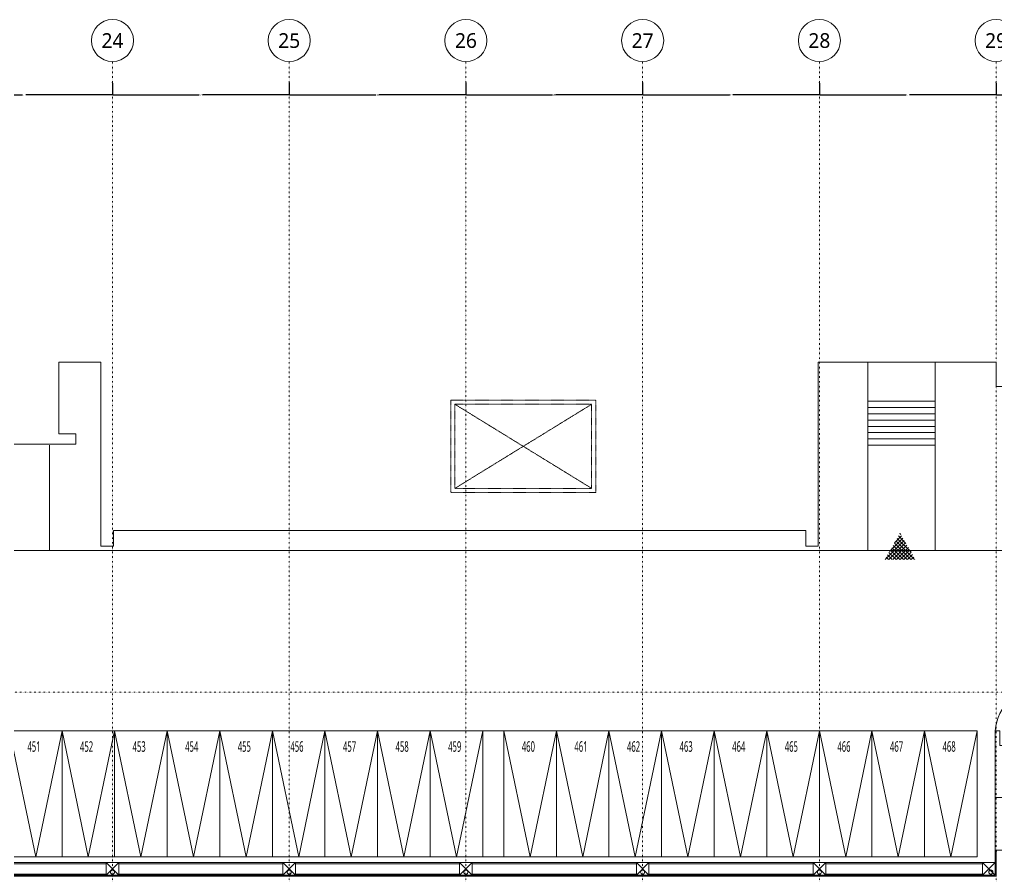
# Model space of a CAD drawing. Extents: x -76427 to 292734, y -42117 to 131250.
# Drawn here: x 197181 to 243618, y 90491 to 131250 of the extents above; entities that cross this region are included whole.
import ezdxf
from ezdxf.enums import TextEntityAlignment as Align

# ---------------------------------------------------------------- set-up
doc = ezdxf.new("R2010")
doc.units = 0
doc.header["$LTSCALE"] = 250
doc.linetypes.add('H12PL1$0$DOTK1', pattern=[0.01, 0.005, -0.005])
doc.linetypes.add('H12PL1$0$JJP_三點線', pattern=[0.9, 0.3, -0.15, 0, -0.15, 0, -0.15, 0, -0.15])
for name, color, linetype in [('H12PL1$0$A-DIM', 252, 'Continuous'), ('H12PL1$0$A-OBJE-MEP', 252, 'Continuous'), ('H12PL1$0$A-WALL-EX', 252, 'Continuous'), ('H12PL1$0$L10_14_DRAN', 252, 'Continuous'), ('H12PL1$0$L10_14_KABE1', 252, 'Continuous'), ('H12PL1$0$L10_14_PKG', 252, 'Continuous'), ('H12PL1$0$L10_14_PKG-NN', 252, 'Continuous'), ('H12PL1$0$L10_14_SITE', 252, 'Continuous'), ('H12PL1$0$L10_14_SUGATA2', 252, 'Continuous'), ('H12PL1$0$L10_14_SUGATA3', 252, 'Continuous'), ('H12PL1$0$L10_14_SUGATAD', 252, 'Continuous'), ('H12PL1$0$L10_14_TATEYA', 252, 'Continuous'), ('H12PL1$0$S-GRID', 252, 'Continuous')]:
    doc.layers.add(name, color=color, linetype=linetype)
doc.styles.add('H12PL1$0$dim-txt', font='isocp.shx', dxfattribs={"width": 0.7, "bigfont": 'chineset.shx'})
doc.styles.add('H12PL1$0$Standard', font='', dxfattribs={"width": 0.8})
doc.styles.get('H12PL1$0$Standard').set_extended_font_data('Microsoft JhengHei')
doc.dimstyles.new('H12PL1$0$ARCH-dim-200MM', dxfattribs={"dimscale": 200, "dimtxt": 0.3, "dimasz": 0.1, "dimexe": 0.1, "dimexo": 0.1, "dimgap": 0.05, "dimtad": 1, "dimdec": 0, "dimlfac": 10, "dimrnd": 0.5, "dimdsep": 46, "dimtxsty": 'H12PL1$0$dim-txt', "dimblk": 'H12PL1$0$_Dot', "dimcen": 2, "dimclrd": 256, "dimclre": 256, "dimclrt": 256, "dimadec": 0, "dimazin": 0, "dimtfac": 1, "dimtix": 1, "dimtmove": 2, "dimatfit": 3, "dimldrblk": 'H12PL1$0$_OBLIQUE', "dimfxl": 1, "dimtvp": 1, "dimtolj": 1, "dimarcsym": 0})

# ---------------------------------------------------------------- blocks, each defined once
blk = doc.blocks.new('*D111')
at = {"layer": 'DEFPOINTS', "color": 0, "linetype": 'Continuous', "transparency": 16777216}
for p in [(193200, 128250), (201600, 128250), (201600, 127670)]:
    blk.add_point(p, dxfattribs=at)
at = {"layer": 'H12PL1$0$A-DIM', "linetype": 'Continuous', "lineweight": -2, "transparency": 16777216}
for p, q in [((193200, 128230), (193200, 127650)), ((201600, 128230), (201600, 127650)), ((193220, 127670), (197321, 127670)), ((201580, 127670), (197479, 127670))]:
    blk.add_line(p, q, dxfattribs=at)
at = {"layer": 'H12PL1$0$A-DIM', "linetype": 'Continuous', "lineweight": 0, "transparency": 16777216, "insert": (197400, 127670), "char_height": 60, "attachment_point": 5, "style": 'H12PL1$0$dim-txt'}
blk.add_mtext('\\A1;84000', dxfattribs=at)
blk = doc.blocks.new('H12PL1$0$_Dot')
blk = doc.blocks.new('H12PL1$0$_OBLIQUE')
at = {"color": 0, "linetype": 'ByBlock', "lineweight": -2}
blk.add_line((-0.5, -0.5), (0.5, 0.5), dxfattribs=at)
blk = doc.blocks.new('*D112')
at = {"layer": 'DEFPOINTS', "color": 0, "linetype": 'Continuous', "transparency": 16777216}
for p in [(201600, 128250), (210000, 128250), (210000, 127670)]:
    blk.add_point(p, dxfattribs=at)
at = {"layer": 'H12PL1$0$A-DIM', "linetype": 'Continuous', "lineweight": -2, "transparency": 16777216}
for p, q in [((201600, 128230), (201600, 127650)), ((210000, 128230), (210000, 127650)), ((201620, 127670), (205721, 127670)), ((209980, 127670), (205879, 127670))]:
    blk.add_line(p, q, dxfattribs=at)
at = {"layer": 'H12PL1$0$A-DIM', "linetype": 'Continuous', "lineweight": 0, "transparency": 16777216, "insert": (205800, 127670), "char_height": 60, "attachment_point": 5, "style": 'H12PL1$0$dim-txt'}
blk.add_mtext('\\A1;84000', dxfattribs=at)
blk = doc.blocks.new('*D113')
at = {"layer": 'DEFPOINTS', "color": 0, "linetype": 'Continuous', "transparency": 16777216}
for p in [(210000, 128250), (218400, 128250), (218400, 127670)]:
    blk.add_point(p, dxfattribs=at)
at = {"layer": 'H12PL1$0$A-DIM', "linetype": 'Continuous', "lineweight": -2, "transparency": 16777216}
for p, q in [((210000, 128230), (210000, 127650)), ((218400, 128230), (218400, 127650)), ((210020, 127670), (214121, 127670)), ((218380, 127670), (214279, 127670))]:
    blk.add_line(p, q, dxfattribs=at)
at = {"layer": 'H12PL1$0$A-DIM', "linetype": 'Continuous', "lineweight": 0, "transparency": 16777216, "insert": (214200, 127670), "char_height": 60, "attachment_point": 5, "style": 'H12PL1$0$dim-txt'}
blk.add_mtext('\\A1;84000', dxfattribs=at)
blk = doc.blocks.new('*D114')
at = {"layer": 'DEFPOINTS', "color": 0, "linetype": 'Continuous', "transparency": 16777216}
for p in [(218400, 128250), (226800, 128250), (226800, 127670)]:
    blk.add_point(p, dxfattribs=at)
at = {"layer": 'H12PL1$0$A-DIM', "linetype": 'Continuous', "lineweight": -2, "transparency": 16777216}
for p, q in [((218400, 128230), (218400, 127650)), ((226800, 128230), (226800, 127650)), ((218420, 127670), (222521, 127670)), ((226780, 127670), (222679, 127670))]:
    blk.add_line(p, q, dxfattribs=at)
at = {"layer": 'H12PL1$0$A-DIM', "linetype": 'Continuous', "lineweight": 0, "transparency": 16777216, "insert": (222600, 127670), "char_height": 60, "attachment_point": 5, "style": 'H12PL1$0$dim-txt'}
blk.add_mtext('\\A1;84000', dxfattribs=at)
blk = doc.blocks.new('*D115')
at = {"layer": 'DEFPOINTS', "color": 0, "linetype": 'Continuous', "transparency": 16777216}
for p in [(226800, 128250), (235200, 128250), (235200, 127670)]:
    blk.add_point(p, dxfattribs=at)
at = {"layer": 'H12PL1$0$A-DIM', "linetype": 'Continuous', "lineweight": -2, "transparency": 16777216}
for p, q in [((226800, 128230), (226800, 127650)), ((235200, 128230), (235200, 127650)), ((226820, 127670), (230921, 127670)), ((235180, 127670), (231079, 127670))]:
    blk.add_line(p, q, dxfattribs=at)
at = {"layer": 'H12PL1$0$A-DIM', "linetype": 'Continuous', "lineweight": 0, "transparency": 16777216, "insert": (231000, 127670), "char_height": 60, "attachment_point": 5, "style": 'H12PL1$0$dim-txt'}
blk.add_mtext('\\A1;84000', dxfattribs=at)
blk = doc.blocks.new('*D116')
at = {"layer": 'DEFPOINTS', "color": 0, "linetype": 'Continuous', "transparency": 16777216}
for p in [(235200, 128250), (243600, 128250), (243600, 127670)]:
    blk.add_point(p, dxfattribs=at)
at = {"layer": 'H12PL1$0$A-DIM', "linetype": 'Continuous', "lineweight": -2, "transparency": 16777216}
for p, q in [((235200, 128230), (235200, 127650)), ((243600, 128230), (243600, 127650)), ((235220, 127670), (239321, 127670)), ((243580, 127670), (239479, 127670))]:
    blk.add_line(p, q, dxfattribs=at)
at = {"layer": 'H12PL1$0$A-DIM', "linetype": 'Continuous', "lineweight": 0, "transparency": 16777216, "insert": (239400, 127670), "char_height": 60, "attachment_point": 5, "style": 'H12PL1$0$dim-txt'}
blk.add_mtext('\\A1;84000', dxfattribs=at)
blk = doc.blocks.new('*D117')
at = {"layer": 'DEFPOINTS', "color": 0, "linetype": 'Continuous', "transparency": 16777216}
for p in [(243600, 128250), (252600, 128250), (252600, 127670)]:
    blk.add_point(p, dxfattribs=at)
at = {"layer": 'H12PL1$0$A-DIM', "linetype": 'Continuous', "lineweight": -2, "transparency": 16777216}
for p, q in [((243600, 128230), (243600, 127650)), ((252600, 128230), (252600, 127650)), ((243620, 127670), (248022, 127670)), ((252580, 127670), (248178, 127670))]:
    blk.add_line(p, q, dxfattribs=at)
at = {"layer": 'H12PL1$0$A-DIM', "linetype": 'Continuous', "lineweight": 0, "transparency": 16777216, "insert": (248100, 127670), "char_height": 60, "attachment_point": 5, "style": 'H12PL1$0$dim-txt'}
blk.add_mtext('\\A1;90000', dxfattribs=at)
blk = doc.blocks.new('H12PL1')
at = {"layer": 'H12PL1$0$A-OBJE-MEP', "lineweight": 0, "flags": 128}
for points in [[(201695, 90700, 1), (201505, 90700, 1)], [(210095, 90700, 1), (209905, 90700, 1)], [(218495, 90700, 1), (218305, 90700, 1)], [(226895, 90700, 1), (226705, 90700, 1)], [(235295, 90700, 1), (235105, 90700, 1)], [(243445, 90700, 1), (243255, 90700, 1)]]:
    blk.add_lwpolyline(points, format="xyb", close=True, dxfattribs=at)
at = {"layer": 'H12PL1$0$A-OBJE-MEP', "lineweight": 0}
for centre in [(201600, 90700), (210000, 90700), (218400, 90700), (226800, 90700), (235200, 90700), (243350, 90700)]:
    blk.add_circle(centre, 100, dxfattribs=at)
at = {"layer": 'H12PL1$0$A-WALL-EX', "lineweight": 0, "flags": 128}
for points in [[(243550, 97425), (243550, 94255)], [(243770, 97425), (243550, 97425)], [(243550, 94255), (243770, 94255)], [(243600, 91700), (243635, 91700)], [(243600, 91700), (243600, 90500)], [(151700, 90500), (243600, 90500)], [(151700, 90500), (243600, 90500)], [(151700, 90500), (243600, 90500)], [(151700, 90500), (243600, 90500)], [(151700, 90500), (243600, 90500)], [(151700, 90500), (243600, 90500)], [(151700, 90500), (243600, 90500)], [(243600, 90500), (151700, 90500)]]:
    blk.add_lwpolyline(points, dxfattribs=at)
at = {"layer": 'H12PL1$0$L10_14_DRAN', "lineweight": 0}
for centre in [(201600, 90700), (210000, 90700), (218400, 90700), (226800, 90700), (235200, 90700), (243350, 90700)]:
    blk.add_circle(centre, 100, dxfattribs=at)
at = {"layer": 'H12PL1$0$L10_14_KABE1', "lineweight": 0}
for p, q in [((243550, 91750), (243550, 90550)), ((243550, 91750), (244150, 91750)), ((243550, 90550), (185350, 90550))]:
    blk.add_line(p, q, dxfattribs=at)
at = {"layer": 'H12PL1$0$L10_14_PKG', "lineweight": 0}
for p, q in [((239040.95, 106806.04), (239018.43, 106783.52)), ((239235.07, 106469.83), (238332.45, 105567.21)), ((239299.77, 106357.76), (238509.23, 105567.21)), ((239170.36, 106581.9), (238535.47, 105947.01)), ((238767.59, 106349.04), (239549.42, 105567.21)), ((239105.66, 106693.97), (238776.95, 106365.27)), ((238832.29, 106461.11), (239726.2, 105567.21)), ((238897, 106573.19), (239555.69, 105914.49)), ((238961.7, 106685.26), (239314.21, 106332.75)), ((239026.41, 106797.33), (239072.73, 106751.01)), ((238508.77, 105900.75), (238842.31, 105567.21)), ((238573.47, 106012.83), (239019.09, 105567.21)), ((238638.18, 106124.9), (239195.87, 105567.21)), ((239364.48, 106245.68), (238686, 105567.21)), ((238702.88, 106236.97), (239372.64, 105567.21)), ((239429.18, 106133.61), (238862.78, 105567.21)), ((239493.89, 106021.54), (239039.56, 105567.21)), ((239558.59, 105909.47), (239216.33, 105567.21)), ((238379.36, 105676.61), (238488.76, 105567.21)), ((238444.06, 105788.68), (238665.54, 105567.21)), ((239623.3, 105797.4), (239393.11, 105567.21)), ((239688, 105685.32), (239569.89, 105567.21)), ((239752.71, 105573.25), (239746.66, 105567.21))]:
    blk.add_line(p, q, dxfattribs=at)
at = {"layer": 'H12PL1$0$L10_14_PKG', "lineweight": 0, "flags": 128}
for points in [[(196700, 97425), (197950, 91425), (199200, 97425)], [(199200, 97425), (200450, 91425), (201700, 97425)], [(201700, 97425), (202950, 91425), (204200, 97425)], [(204200, 97425), (205450, 91425), (206700, 97425)], [(206700, 97425), (207950, 91425), (209200, 97425)], [(209200, 97425), (210450, 91425), (211700, 97425)], [(211700, 97425), (212950, 91425), (214200, 97425)], [(214200, 97425), (215450, 91425), (216700, 97425)], [(216700, 97425), (217950, 91425), (219200, 97425)], [(220200, 97425), (221450, 91425), (222700, 97425)], [(222700, 97425), (223950, 91425), (225200, 97425)], [(225200, 97425), (226450, 91425), (227700, 97425)], [(227700, 97425), (228950, 91425), (230200, 97425)], [(230200, 97425), (231450, 91425), (232700, 97425)], [(232700, 97425), (233950, 91425), (235200, 97425)], [(235200, 97425), (236450, 91425), (237700, 97425)], [(237700, 97425), (238950, 91425), (240200, 97425)], [(240200, 97425), (241450, 91425), (242700, 97425)]]:
    blk.add_lwpolyline(points, dxfattribs=at)
for points in [[(196700, 97425), (196700, 91425), (199200, 91425), (199200, 97425)], [(199200, 97425), (199200, 91425), (201700, 91425), (201700, 97425)], [(201700, 97425), (201700, 91425), (204200, 91425), (204200, 97425)], [(204200, 97425), (204200, 91425), (206700, 91425), (206700, 97425)], [(206700, 97425), (206700, 91425), (209200, 91425), (209200, 97425)], [(209200, 97425), (209200, 91425), (211700, 91425), (211700, 97425)], [(211700, 97425), (211700, 91425), (214200, 91425), (214200, 97425)], [(214200, 97425), (214200, 91425), (216700, 91425), (216700, 97425)], [(216700, 97425), (216700, 91425), (219200, 91425), (219200, 97425)], [(220200, 97425), (220200, 91425), (222700, 91425), (222700, 97425)], [(222700, 97425), (222700, 91425), (225200, 91425), (225200, 97425)], [(225200, 97425), (225200, 91425), (227700, 91425), (227700, 97425)], [(227700, 97425), (227700, 91425), (230200, 91425), (230200, 97425)], [(230200, 97425), (230200, 91425), (232700, 91425), (232700, 97425)], [(232700, 97425), (232700, 91425), (235200, 91425), (235200, 97425)], [(235200, 97425), (235200, 91425), (237700, 91425), (237700, 97425)], [(237700, 97425), (237700, 91425), (240200, 91425), (240200, 97425)], [(240200, 97425), (240200, 91425), (242700, 91425), (242700, 97425)]]:
    blk.add_lwpolyline(points, close=True, dxfattribs=at)
at = {"layer": 'H12PL1$0$L10_14_SITE', "lineweight": 0}
for p, q in [((237500, 114950), (237500, 106000)), ((240700, 114950), (240700, 106000)), ((240700, 113100), (237500, 113100)), ((240700, 112800), (237500, 112800)), ((240700, 112500), (237500, 112500)), ((240700, 112200), (237500, 112200)), ((240700, 111900), (237500, 111900)), ((240700, 111600), (237500, 111600)), ((198600, 106000), (198600, 111000)), ((240700, 111300), (237500, 111300)), ((240700, 111000), (237500, 111000)), ((18950, 106000), (250600, 106000)), ((219200, 97425), (220200, 97425)), ((243550, 94255), (243550, 91750)), ((219200, 91425), (220200, 91425))]:
    blk.add_line(p, q, dxfattribs=at)
blk.add_arc((245800, 97250), 2250, 90, 175.539156, dxfattribs=at)
at = {"layer": 'H12PL1$0$L10_14_SUGATA2', "lineweight": 0, "flags": 128}
blk.add_lwpolyline([(244100, 113800), (243600, 113800), (243600, 114950), (235150, 114950), (235150, 106200), (234550, 106200), (234550, 106950), (201650, 106950), (201650, 106200), (201050, 106200), (201050, 114950), (199050, 114950), (199050, 111550), (199850, 111550), (199850, 111050), (191950, 111050), (191950, 111850), (189850, 111850), (189850, 111050), (189350, 111050), (189350, 114950), (145050, 114950)], dxfattribs=at)
at = {"layer": 'H12PL1$0$L10_14_SUGATA3', "lineweight": 0}
for p, q in [((155280, 91150), (243550, 91150)), ((193850, 91100), (201300, 91100)), ((201300, 91150), (201900, 90550)), ((201300, 90550), (201900, 91150)), ((201900, 91100), (209700, 91100)), ((209700, 91150), (210300, 90550)), ((209700, 90550), (210300, 91150)), ((210300, 91100), (218100, 91100)), ((218100, 91150), (218700, 90550)), ((218100, 90550), (218700, 91150)), ((218700, 91100), (226500, 91100)), ((226500, 91150), (227100, 90550)), ((226500, 90550), (227100, 91150)), ((227100, 91100), (234900, 91100)), ((234900, 91150), (235500, 90550)), ((234900, 90550), (235500, 91150)), ((235500, 91100), (242950, 91100)), ((243550, 91150), (242950, 90550)), ((243550, 90550), (242950, 91150)), ((193850, 90600), (201300, 90600)), ((201900, 90600), (209700, 90600)), ((210300, 90600), (218100, 90600)), ((218700, 90600), (226500, 90600)), ((227100, 90600), (234900, 90600)), ((235500, 90600), (242950, 90600))]:
    blk.add_line(p, q, dxfattribs=at)
at = {"layer": 'H12PL1$0$L10_14_SUGATA3', "lineweight": 0, "flags": 128}
for points in [[(201300, 90550), (201900, 90550), (201900, 91150), (201300, 91150)], [(209700, 90550), (210300, 90550), (210300, 91150), (209700, 91150)], [(218100, 90550), (218700, 90550), (218700, 91150), (218100, 91150)], [(226500, 90550), (227100, 90550), (227100, 91150), (226500, 91150)], [(234900, 90550), (235500, 90550), (235500, 91150), (234900, 91150)], [(243550, 90550), (242950, 90550), (242950, 91150), (243550, 91150)]]:
    blk.add_lwpolyline(points, close=True, dxfattribs=at)
at = {"layer": 'H12PL1$0$L10_14_SUGATAD', "linetype": 'H12PL1$0$DOTK1', "lineweight": 0}
for p, q in [((217875, 112950), (224375, 108950)), ((217875, 108950), (224375, 112950))]:
    blk.add_line(p, q, dxfattribs=at)
at = {"layer": 'H12PL1$0$L10_14_SUGATAD', "linetype": 'H12PL1$0$DOTK1', "lineweight": 0, "flags": 128}
for points in [[(217675, 113150), (224575, 113150), (224575, 108750), (217675, 108750)], [(217875, 112950), (224375, 112950), (224375, 108950), (217875, 108950)]]:
    blk.add_lwpolyline(points, close=True, dxfattribs=at)
at = {"layer": 'H12PL1$0$L10_14_TATEYA', "lineweight": 0, "flags": 128}
blk.add_lwpolyline([(248800, 97425), (248800, 96725), (243770, 96725), (243770, 97425), (243550, 97425), (243550, 94255), (249020, 94255), (249020, 97425)], close=True, dxfattribs=at)
at = {"layer": 'H12PL1$0$S-GRID', "linetype": 'H12PL1$0$JJP_三點線', "lineweight": 0}
for p, q in [((201600, 128250), (201600, 129250)), ((210000, 128250), (210000, 129250)), ((218400, 128250), (218400, 129250)), ((226800, 128250), (226800, 129250)), ((235200, 128250), (235200, 129250)), ((243600, 128250), (243600, 129250)), ((201600, 128250), (201600, -28000)), ((210000, 128250), (210000, -28000)), ((218400, 128250), (218400, -28000)), ((226800, 128250), (226800, -28000)), ((235200, 128250), (235200, -28000)), ((243600, 128250), (243600, -28000)), ((-29000, 99250), (289600, 99250))]:
    blk.add_line(p, q, dxfattribs=at)
at = {"layer": 'H12PL1$0$S-GRID', "lineweight": 0}
for centre in [(201600, 130250), (210000, 130250), (218400, 130250), (226800, 130250), (235200, 130250), (243600, 130250)]:
    blk.add_circle(centre, 1000, dxfattribs=at)
at = {"layer": 'H12PL1$0$S-GRID', "linetype": 'H12PL1$0$JJP_三點線', "lineweight": 0}
for p in [(201600, 128250), (201600, 128250), (210000, 128250), (210000, 128250), (218400, 128250), (218400, 128250), (226800, 128250), (226800, 128250), (235200, 128250), (235200, 128250), (243600, 128250), (243600, 128250)]:
    blk.add_point(p, dxfattribs=at)
at = {"layer": 'H12PL1$0$L10_14_PKG-NN', "linetype": 'Continuous', "lineweight": 0, "char_height": 500, "attachment_point": 4, "style": 'H12PL1$0$Standard'}
for s, insert in [('\\A1;{\\W0.56;451}', (197554.97, 96669.78)), ('\\A1;{\\W0.56;452}', (200054.97, 96668.93)), ('\\A1;{\\W0.56;453}', (202554.97, 96668.93)), ('\\A1;{\\W0.56;454}', (205054.97, 96668.93)), ('\\A1;{\\W0.56;455}', (207554.97, 96668.93)), ('\\A1;{\\W0.56;456}', (210054.97, 96668.93)), ('\\A1;{\\W0.56;457}', (212554.97, 96668.93)), ('\\A1;{\\W0.56;458}', (215054.97, 96668.93)), ('\\A1;{\\W0.56;459}', (217554.97, 96668.93)), ('\\A1;{\\W0.56;460}', (221054.97, 96668.93)), ('\\A1;{\\W0.56;461}', (223554.97, 96669.78)), ('\\A1;{\\W0.56;462}', (226054.97, 96668.93)), ('\\A1;{\\W0.56;463}', (228554.97, 96668.93)), ('\\A1;{\\W0.56;464}', (231054.97, 96668.93)), ('\\A1;{\\W0.56;465}', (233554.97, 96668.93)), ('\\A1;{\\W0.56;466}', (236054.97, 96668.93)), ('\\A1;{\\W0.56;467}', (238554.97, 96668.93)), ('\\A1;{\\W0.56;468}', (241054.97, 96668.93))]:
    blk.add_mtext(s, dxfattribs=dict(at, insert=insert))
at = {"layer": 'H12PL1$0$S-GRID', "style": 'H12PL1$0$Standard'}
for s, p in [('24', (201600, 130600)), ('25', (210000, 130600)), ('26', (218400, 130600)), ('27', (226800, 130600)), ('28', (235200, 130600)), ('29', (243600, 130600))]:
    blk.add_text(s, height=700, dxfattribs=at).set_placement(p, align=Align.TOP_CENTER)
at = {"layer": 'H12PL1$0$A-DIM', "linetype": 'Continuous', "lineweight": 0}
for base, p1, p2, picture, middle in [((201600, 127670), (193200, 128250), (201600, 128250), '*D111', (197400, 127670)), ((210000, 127670), (201600, 128250), (210000, 128250), '*D112', (205800, 127670)), ((218400, 127670), (210000, 128250), (218400, 128250), '*D113', (214200, 127670)), ((226800, 127670), (218400, 128250), (226800, 128250), '*D114', (222600, 127670)), ((235200, 127670), (226800, 128250), (235200, 128250), '*D115', (231000, 127670)), ((243600, 127670), (235200, 128250), (243600, 128250), '*D116', (239400, 127670)), ((252600, 127670), (243600, 128250), (252600, 128250), '*D117', (248100, 127670))]:
    dim = blk.add_linear_dim(base=base, p1=p1, p2=p2, dimstyle='H12PL1$0$ARCH-dim-200MM', dxfattribs=at)
    dim.commit()
    dim.dimension.update_dxf_attribs({"geometry": picture, "text_midpoint": middle, "dimtype": 128})

msp = doc.modelspace()

# ---------------------------------------------------------------- block references
msp.add_blockref('H12PL1', (0, 0))

doc.saveas('drawing.dxf')
